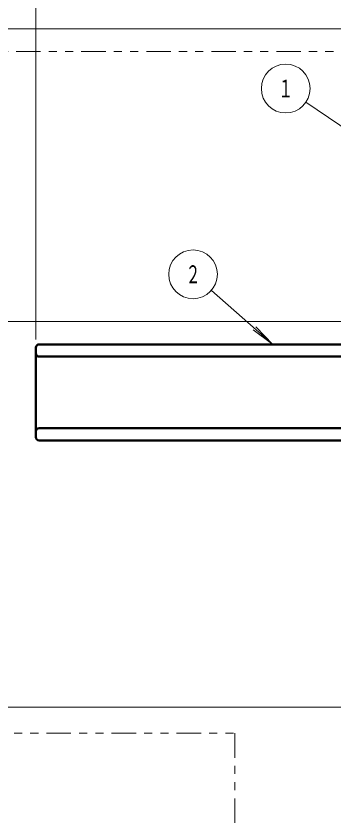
# Model space of a CAD drawing. Units: millimetres on the paper, scale 1:50. Extents: x -365 to 0, y -594 to 257.
# Drawn here: x -277.4 to -238.4, y 100.7 to 199.1 of the extents above; entities that cross this region are included whole.
import ezdxf
from ezdxf.enums import TextEntityAlignment as Align

# ---------------------------------------------------------------- set-up
doc = ezdxf.new("R2010")
doc.units = ezdxf.units.MM
doc.linetypes.add('USER3', pattern=[8, 3, -1, 1, -1, 1, -1])
doc.layers.add('LY_1', color=140, linetype='Continuous', lineweight=50)
doc.styles.add('ＭＳ ゴシック', font='')
doc.styles.get('ＭＳ ゴシック').set_extended_font_data('MS Gothic')

msp = doc.modelspace()

# ---------------------------------------------------------------- linework, layer by layer
at = {"layer": 'LY_1', "color": 7, "lineweight": 13}
for p, q in [((-274.978, 159.296), (-274.978, 208.496)), ((-274.978, 159.296), (-274.978, 208.496)), ((-232.583, 197.496), (-325.978, 197.496)), ((-241.759, 188.459), (-234.742, 183.697)), ((-253.384, 165.334), (-245.828, 158.696)), ((-217.598, 161.496), (-325.978, 161.496)), ((-245.828, 158.696), (-248.246, 160.472)), ((-245.828, 158.696), (-247.901, 160.865)), ((-217.598, 114.096), (-325.978, 114.096))]:
    msp.add_line(p, q, dxfattribs=at)
at = {"layer": 'LY_1'}
for p, q in [((-274.578, 158.696), (-217.078, 158.696)), ((-274.978, 147.296), (-274.978, 158.296)), ((-274.578, 157.196), (-217.078, 157.196)), ((-274.578, 148.396), (-217.078, 148.396)), ((-274.578, 146.896), (-217.078, 146.896))]:
    msp.add_line(p, q, dxfattribs=at)
at = {"layer": 'LY_1', "color": 7, "linetype": 'USER3', "lineweight": 13}
msp.add_lwpolyline([(-314.978, 169.373), (-314.978, 136.219), (-289.656, 110.896), (-250.495, 110.896), (-250.495, 96.585), (-232.006, 78.096), (-186.19, 78.096), (-182.887, 81.399), (-169.754, 81.399), (-148.422, 102.731), (-148.422, 167.28), (-174.71, 193.568), (-182.261, 193.568), (-186.189, 197.496), (-231.583, 197.496), (-234.383, 194.696), (-289.656, 194.696)], close=True, dxfattribs=at)
at = {"layer": 'LY_1', "color": 7, "lineweight": 13}
for centre in [(-244.241, 190.144), (-255.638, 167.314)]:
    msp.add_circle(centre, 3, dxfattribs=at)
at = {"layer": 'LY_1'}
for centre, start, end in [((-274.578, 158.296), 90, 180), ((-274.578, 157.596), 180, 270), ((-274.578, 147.996), 90, 180), ((-274.578, 147.296), 180, 270)]:
    msp.add_arc(centre, 0.4, start, end, dxfattribs=at)

# ---------------------------------------------------------------- texts
at = {"layer": 'LY_1', "color": 7, "style": 'ＭＳ ゴシック', "width": 0.6}
for s, p in [('１', (-244.241, 190.144)), ('２', (-255.638, 167.314))]:
    msp.add_text(s, height=2.199, dxfattribs=at).set_placement(p, align=Align.MIDDLE_CENTER)

doc.saveas('drawing.dxf')
